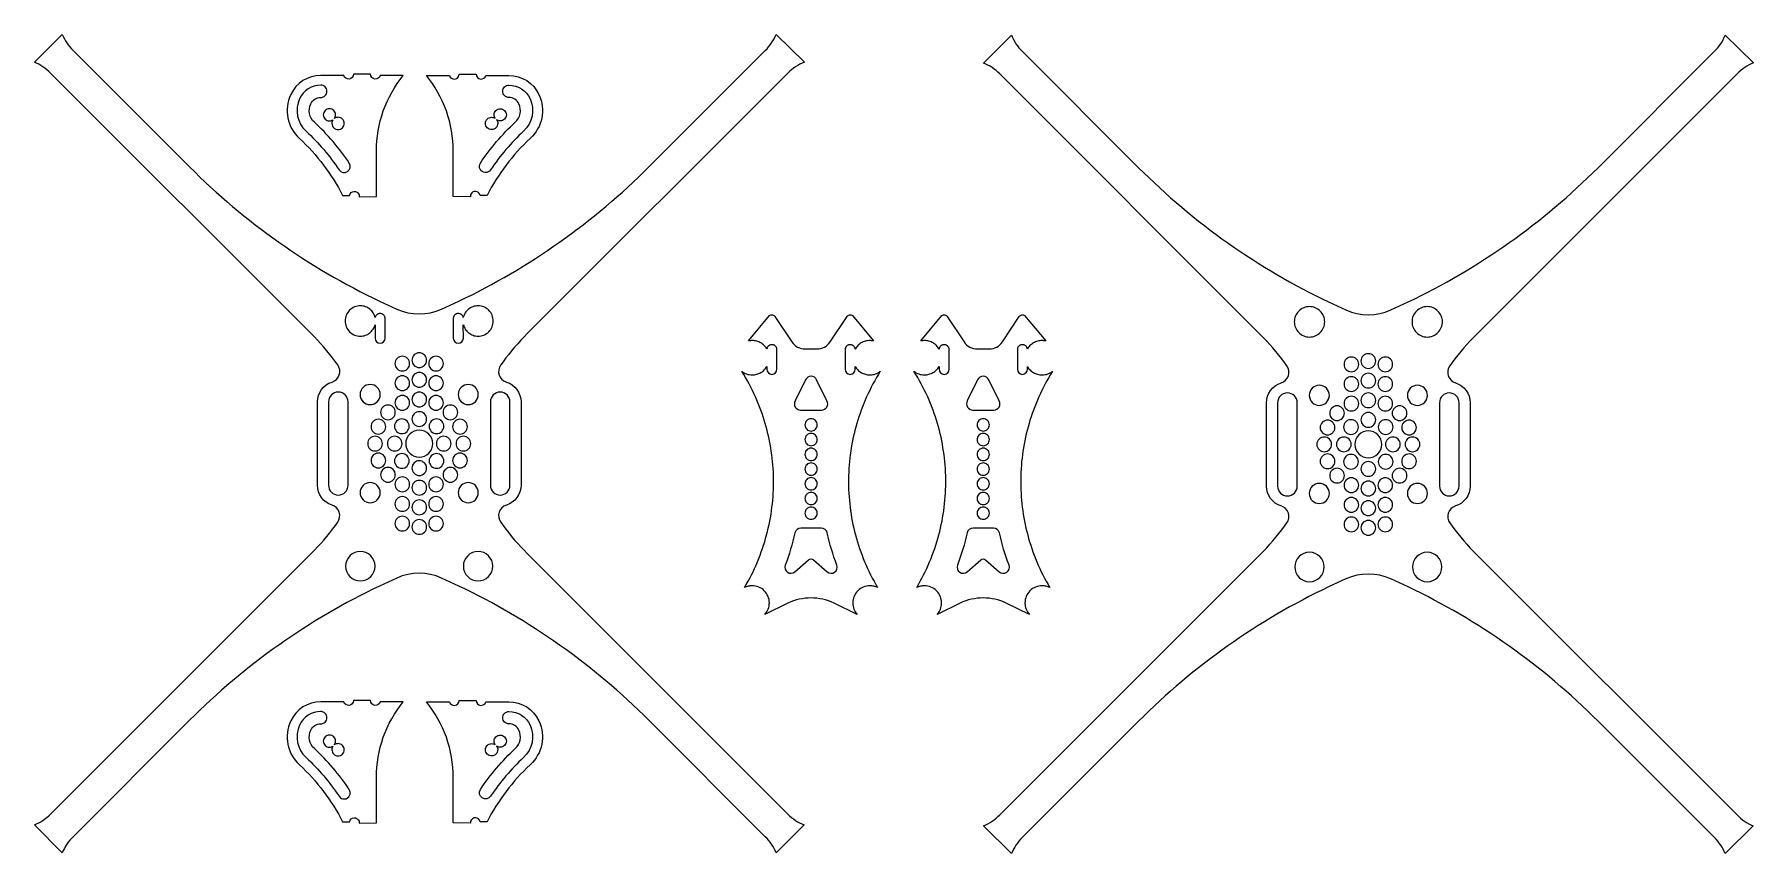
# Model space of a CAD drawing. Extents: x 0 to 351, y 1 to 168.
import ezdxf

# ---------------------------------------------------------------- set-up
doc = ezdxf.new("R2010")
doc.units = 0
doc.layers.get('0').update_dxf_attribs({"linetype": 'CONTINUOUS'})

msp = doc.modelspace()

# ---------------------------------------------------------------- linework, layer by layer
for points in [[(5.93, 0.71), (0.25, 6.39), (0.71, 6.59), (1.15, 6.82), (1.58, 7.06), (2, 7.33), (2.41, 7.62), (2.8, 7.92), (3.18, 8.25), (3.55, 8.6), (56.67, 61.72, 0.037743), (61.61, 67.47), (61.61, 67.47), (62.09, 68.13), (62.09, 68.14, 0.513133), (60.94, 71.6, -0.32834), (57.96, 75.66), (57.96, 92.66, -0.32834), (60.94, 96.72, 0.513133), (62.09, 100.19), (62.09, 100.19), (61.61, 100.86), (61.61, 100.86, 0.037743), (56.67, 106.6), (3.55, 159.73), (3.18, 160.07), (2.8, 160.4), (2.41, 160.71), (2, 161), (1.58, 161.26), (1.15, 161.51), (0.71, 161.73), (0.25, 161.93), (5.93, 167.61), (6.14, 167.16), (6.36, 166.72), (6.6, 166.29), (6.87, 165.87), (7.16, 165.46), (7.47, 165.07), (7.79, 164.69), (8.14, 164.32), (31.87, 140.6, 0.085184), (70.61, 113.21), (74.14, 111.58, 0.21215), (83.27, 111.58), (86.8, 113.21, 0.085184), (125.54, 140.6), (149.27, 164.32), (149.62, 164.69), (149.94, 165.07), (150.25, 165.46), (150.54, 165.87), (150.81, 166.29), (151.05, 166.72), (151.28, 167.16), (151.48, 167.61), (157.25, 161.97), (156.78, 161.77), (156.33, 161.54), (155.88, 161.29), (155.45, 161.02), (155.03, 160.73), (154.63, 160.41), (154.24, 160.08), (153.87, 159.73), (100.74, 106.6, 0.037743), (95.8, 100.86), (95.8, 100.86), (95.32, 100.19), (95.32, 100.19, 0.513133), (96.47, 96.72, -0.32834), (99.46, 92.66), (99.46, 75.66, -0.32834), (96.47, 71.6, 0.513133), (95.32, 68.14), (95.32, 68.13), (95.8, 67.47), (95.8, 67.47, 0.037743), (100.74, 61.72), (153.87, 8.6), (154.23, 8.25), (154.61, 7.92), (155, 7.62), (155.41, 7.33), (155.83, 7.06), (156.26, 6.82), (156.71, 6.59), (157.16, 6.39), (151.48, 0.71), (151.28, 1.16), (151.05, 1.61), (150.81, 2.04), (150.54, 2.46), (150.25, 2.86), (149.94, 3.26), (149.62, 3.64), (149.27, 4), (125.54, 27.73, 0.085184), (86.8, 55.12), (83.27, 56.75, 0.21215), (74.14, 56.75), (70.61, 55.12, 0.085184), (31.87, 27.73), (8.14, 4), (7.79, 3.64), (7.47, 3.26), (7.16, 2.86), (6.87, 2.46), (6.6, 2.04), (6.36, 1.6), (6.14, 1.16)], [(199.43, 0.54), (193.75, 6.23), (194.21, 6.43), (194.65, 6.65), (195.08, 6.9), (195.5, 7.16), (195.91, 7.45), (196.3, 7.76), (196.68, 8.09), (197.05, 8.43), (250.17, 61.56, 0.037743), (255.11, 67.3), (255.11, 67.3), (255.6, 67.97), (255.6, 67.97, 0.513133), (254.44, 71.44, -0.32834), (251.46, 75.5), (251.46, 92.5, -0.32834), (254.44, 96.56, 0.513133), (255.6, 100.03), (255.6, 100.03), (255.11, 100.69), (255.11, 100.69, 0.037743), (250.17, 106.44), (197.05, 159.56), (196.68, 159.91), (196.3, 160.24), (195.91, 160.54), (195.5, 160.83), (195.08, 161.1), (194.65, 161.34), (194.21, 161.57), (193.75, 161.77), (199.43, 167.45), (199.64, 167), (199.86, 166.56), (200.11, 166.12), (200.37, 165.7), (200.66, 165.3), (200.97, 164.9), (201.29, 164.52), (201.64, 164.16), (225.37, 140.43, 0.085184), (264.11, 113.04), (267.64, 111.41, 0.21215), (276.77, 111.41), (280.31, 113.04, 0.085184), (319.04, 140.43), (342.77, 164.16), (343.12, 164.52), (343.45, 164.9), (343.75, 165.3), (344.04, 165.7), (344.31, 166.12), (344.55, 166.56), (344.78, 167), (344.98, 167.45), (350.75, 161.81), (350.28, 161.6), (349.83, 161.38), (349.38, 161.13), (348.95, 160.86), (348.53, 160.56), (348.13, 160.25), (347.74, 159.92), (347.37, 159.56), (294.24, 106.44, 0.037743), (289.3, 100.69), (289.3, 100.69), (288.82, 100.03), (288.82, 100.03, 0.513133), (289.97, 96.56, -0.32834), (292.96, 92.5), (292.96, 75.5, -0.32834), (289.97, 71.44, 0.513133), (288.82, 67.97), (288.82, 67.97), (289.3, 67.3), (289.3, 67.3, 0.037743), (294.24, 61.56), (347.37, 8.43), (347.73, 8.09), (348.11, 7.76), (348.51, 7.45), (348.91, 7.16), (349.33, 6.9), (349.76, 6.65), (350.21, 6.43), (350.66, 6.23), (344.98, 0.55), (344.78, 1), (344.55, 1.44), (344.31, 1.87), (344.04, 2.29), (343.75, 2.7), (343.45, 3.09), (343.12, 3.47), (342.77, 3.84), (319.04, 27.56, 0.085184), (280.31, 54.95), (276.77, 56.58, 0.21215), (267.64, 56.58), (264.11, 54.95, 0.085184), (225.37, 27.56), (201.64, 3.84), (201.29, 3.47), (200.97, 3.09), (200.66, 2.7), (200.37, 2.29), (200.11, 1.87), (199.86, 1.44), (199.64, 1)], [(58.64, 159.25, 0.292609), (52.51, 155.33, 0.325117), (54.29, 146.39, -0.089005), (63.09, 134.75), (64.49, 134.75, -0.368381), (65.48, 135.6, -0.445639), (66.48, 134.49), (69.97, 134.52), (69.98, 143.8, -0.17222), (75.46, 159.25), (70.78, 159.25, -0.881024), (68.81, 159.5), (65.31, 159.5, -0.881014), (63.34, 159.25)], [(96.99, 159.25, -0.292609), (103.12, 155.33, -0.325117), (101.34, 146.39, 0.089005), (92.54, 134.75), (91.14, 134.75, 0.368381), (90.15, 135.6, 0.445639), (89.15, 134.49), (85.66, 134.52), (85.65, 143.8, 0.17222), (80.17, 159.25), (84.85, 159.25, 0.881024), (86.82, 159.5), (90.32, 159.5, 0.881014), (92.29, 159.25)], [(54.32, 154.49, 0.325117), (55.64, 147.86, -0.059987), (62.36, 139.98, 1), (64.44, 141.36, 0.059987), (57.34, 149.7, -0.325117), (56.59, 153.45, -0.292609), (58.64, 154.75, 0.414214), (59.89, 156, 0.414214), (58.64, 157.25, 0.292609)], [(101.31, 154.49, -0.325117), (99.99, 147.86, 0.059987), (93.27, 139.98, -1), (91.19, 141.36, -0.059987), (98.29, 149.7, 0.325117), (99.04, 153.45, 0.292609), (96.99, 154.75, -0.414214), (95.74, 156, -0.414214), (96.99, 157.25, -0.292609)], [(60.91, 149.46, 0.414214), (62.16, 148.21, 0.414214), (63.41, 149.46, 0.414214), (62.16, 150.71, 0.162277), (61.41, 150.46, 0.162268), (61.66, 151.21, 0.414214), (60.41, 152.46, 0.414214), (59.16, 151.21, 0.414214), (60.41, 149.96, 0.162277), (61.16, 150.21, 0.162268)], [(94.72, 149.46, -0.414214), (93.47, 148.21, -0.414214), (92.22, 149.46, -0.414214), (93.47, 150.71, -0.162277), (94.22, 150.46, -0.162268), (93.97, 151.21, -0.414214), (95.22, 152.46, -0.414214), (96.47, 151.21, -0.414214), (95.22, 149.96, -0.162277), (94.47, 150.21, -0.162268)], [(69.71, 108.41), (69.71, 105.66, 1), (71.76, 105.66), (71.76, 109.66), (71.75, 109.78), (71.73, 109.89), (71.71, 110), (71.68, 110.09), (71.63, 110.18), (71.58, 110.26), (71.53, 110.34), (71.46, 110.41), (71.39, 110.47), (71.32, 110.52), (71.24, 110.57), (71.16, 110.6), (71.07, 110.64), (70.98, 110.66), (70.8, 110.69), (70.62, 110.68), (70.44, 110.65), (70.35, 110.62), (70.27, 110.59), (70.19, 110.55), (70.11, 110.5), (70.04, 110.44), (69.97, 110.38), (69.91, 110.31), (69.86, 110.23), (69.81, 110.14), (69.78, 110.05), (69.75, 109.95), (69.72, 109.85), (69.66, 110.1), (69.57, 110.35), (69.46, 110.58), (69.33, 110.81), (69.19, 111.02), (69.02, 111.22), (68.85, 111.4), (68.65, 111.57), (68.45, 111.73), (68.23, 111.86), (68, 111.98), (67.76, 112.08), (67.51, 112.16), (67.25, 112.22), (66.98, 112.25), (66.71, 112.26, 0.414214), (63.61, 109.16, 0.414214), (66.71, 106.06), (66.97, 106.07), (67.23, 106.11), (67.49, 106.16), (67.73, 106.24), (67.97, 106.33), (68.2, 106.44), (68.41, 106.58), (68.62, 106.72), (68.81, 106.89), (68.99, 107.07), (69.15, 107.26), (69.3, 107.47), (69.43, 107.69), (69.54, 107.92), (69.64, 108.16)], [(87.7, 108.4), (87.78, 108.15), (87.87, 107.91), (87.98, 107.68), (88.11, 107.46), (88.26, 107.26), (88.42, 107.07), (88.6, 106.89), (88.79, 106.72), (89, 106.58), (89.21, 106.45), (89.44, 106.33), (89.68, 106.24), (89.92, 106.16), (90.18, 106.11), (90.44, 106.07), (90.71, 106.06, 0.414214), (93.81, 109.16, 0.414214), (90.71, 112.26), (90.43, 112.25), (90.16, 112.22), (89.9, 112.16), (89.65, 112.08), (89.41, 111.98), (89.18, 111.86), (88.96, 111.73), (88.76, 111.57), (88.56, 111.4), (88.39, 111.22), (88.22, 111.02), (88.08, 110.81), (87.95, 110.58), (87.84, 110.35), (87.75, 110.1), (87.69, 109.85), (87.67, 109.95), (87.64, 110.05), (87.6, 110.14), (87.55, 110.23), (87.5, 110.31), (87.44, 110.38), (87.37, 110.44), (87.3, 110.5), (87.22, 110.55), (87.14, 110.59), (87.06, 110.62), (86.97, 110.65), (86.79, 110.68), (86.61, 110.69), (86.43, 110.66), (86.34, 110.64), (86.25, 110.6), (86.17, 110.57), (86.09, 110.52), (86.02, 110.47), (85.95, 110.41), (85.89, 110.34), (85.83, 110.26), (85.78, 110.18), (85.74, 110.09), (85.7, 110), (85.68, 109.89), (85.66, 109.78), (85.66, 109.66), (85.66, 105.66, 1), (87.71, 105.66)], [(145.85, 105.09), (150.15, 110.26, -0.439086), (151.24, 110.09), (154.68, 104.92, 0.250857), (157.39, 103.47), (159.79, 103.47, 0.250857), (162.49, 104.92), (165.94, 110.09, -0.439105), (167.03, 110.26), (171.33, 105.09), (171.15, 105.13), (170.96, 105.15), (170.78, 105.17), (170.59, 105.17), (170.35, 105.17), (170.12, 105.14), (169.89, 105.1), (169.66, 105.05), (169.44, 104.98), (169.23, 104.9), (169.03, 104.81), (168.83, 104.7), (168.64, 104.58), (168.46, 104.45), (168.28, 104.31), (168.12, 104.15), (167.97, 103.99), (167.83, 103.82), (167.7, 103.64), (167.58, 103.45), (167.56, 103.56), (167.53, 103.67), (167.5, 103.76), (167.45, 103.85), (167.4, 103.93), (167.34, 104), (167.27, 104.07), (167.2, 104.13), (167.13, 104.18), (167.05, 104.23), (166.96, 104.26), (166.87, 104.29), (166.78, 104.31), (166.69, 104.33), (166.51, 104.33), (166.42, 104.32), (166.32, 104.31), (166.24, 104.29), (166.15, 104.26), (166.06, 104.22), (165.98, 104.17), (165.91, 104.12), (165.84, 104.06), (165.77, 103.99), (165.72, 103.92), (165.66, 103.83), (165.62, 103.74), (165.59, 103.65), (165.56, 103.54), (165.54, 103.43), (165.54, 103.31), (165.54, 99.31, 1), (167.59, 99.31), (167.59, 99.88), (167.71, 99.69), (167.84, 99.51), (167.98, 99.34), (168.14, 99.18), (168.3, 99.03), (168.47, 98.89), (168.65, 98.76), (168.84, 98.64), (169.04, 98.53), (169.24, 98.44), (169.46, 98.36), (169.67, 98.29), (169.89, 98.24), (170.12, 98.2), (170.35, 98.18), (170.59, 98.17), (170.89, 98.19), (171.18, 98.22), (171.46, 98.28), (171.73, 98.36), (171.99, 98.47), (172.24, 98.59), (172.48, 98.74), (172.71, 98.9), (172.32, 98.26), (171.94, 97.62), (171.57, 96.98), (171.22, 96.33), (170.88, 95.68), (170.55, 95.02), (170.23, 94.36), (169.92, 93.7), (169.63, 93.03), (169.35, 92.35), (169.08, 91.67), (168.82, 90.99), (168.58, 90.31), (168.34, 89.62), (168.12, 88.93), (167.92, 88.24), (167.72, 87.54), (167.53, 86.85), (167.36, 86.15), (167.2, 85.44), (167.05, 84.74), (166.92, 84.03), (166.8, 83.32), (166.68, 82.61), (166.58, 81.9), (166.5, 81.19), (166.42, 80.48), (166.36, 79.76), (166.31, 79.05), (166.27, 78.33), (166.24, 77.61), (166.23, 76.9), (166.23, 76.18), (166.24, 75.46), (166.26, 74.75), (166.29, 74.03), (166.34, 73.32), (166.4, 72.6), (166.47, 71.89), (166.55, 71.18), (166.64, 70.46), (166.75, 69.75), (166.87, 69.04), (167, 68.34), (167.14, 67.63), (167.3, 66.93), (167.47, 66.23), (167.64, 65.53), (167.84, 64.83), (168.04, 64.14), (168.26, 63.45), (168.48, 62.76), (168.72, 62.07), (168.98, 61.39), (169.24, 60.71), (169.52, 60.04), (169.8, 59.37), (170.1, 58.7), (170.42, 58.04), (170.74, 57.38), (171.08, 56.73), (171.43, 56.08), (171.79, 55.43), (172.16, 54.79), (171.98, 54.88), (171.8, 54.96), (171.61, 55.02), (171.41, 55.08), (171.21, 55.12), (171.01, 55.15), (170.8, 55.17), (170.59, 55.17, 0.414214), (167.09, 51.67), (167.09, 51.51), (167.1, 51.35), (167.15, 51.03), (167.22, 50.71), (167.32, 50.41), (167.45, 50.12), (167.61, 49.84), (167.79, 49.58), (167.99, 49.33), (163.29, 51.65, 0.219107), (153.88, 51.65), (149.2, 49.34), (149.4, 49.59), (149.57, 49.85), (149.73, 50.12), (149.85, 50.41), (149.96, 50.72), (150.03, 51.03), (150.05, 51.19), (150.07, 51.35), (150.08, 51.51), (150.09, 51.67, 0.414214), (146.59, 55.17), (146.38, 55.17), (146.17, 55.15), (145.96, 55.12), (145.76, 55.08), (145.57, 55.02), (145.38, 54.96), (145.19, 54.88), (145.02, 54.79), (145.39, 55.43), (145.75, 56.08), (146.1, 56.73), (146.44, 57.38), (146.76, 58.04), (147.07, 58.7), (147.37, 59.37), (147.66, 60.04), (147.94, 60.72), (148.2, 61.4), (148.45, 62.08), (148.69, 62.76), (148.92, 63.45), (149.14, 64.14), (149.34, 64.84), (149.53, 65.53), (149.71, 66.23), (149.88, 66.93), (150.03, 67.64), (150.18, 68.34), (150.31, 69.05), (150.43, 69.76), (150.53, 70.47), (150.63, 71.18), (150.71, 71.89), (150.78, 72.61), (150.84, 73.32), (150.89, 74.04), (150.92, 74.75), (150.94, 75.47), (150.95, 76.18), (150.95, 76.9), (150.93, 77.62), (150.91, 78.33), (150.87, 79.05), (150.82, 79.76), (150.76, 80.48), (150.68, 81.19), (150.59, 81.9), (150.49, 82.62), (150.38, 83.33), (150.26, 84.03), (150.12, 84.74), (149.97, 85.45), (149.81, 86.15), (149.64, 86.85), (149.46, 87.55), (149.26, 88.24), (149.05, 88.93), (148.83, 89.62), (148.6, 90.31), (148.36, 91), (148.1, 91.68), (147.83, 92.35), (147.55, 93.03), (147.25, 93.7), (146.95, 94.36), (146.63, 95.02), (146.3, 95.68), (145.96, 96.33), (145.61, 96.98), (145.24, 97.63), (144.86, 98.26), (144.47, 98.9), (144.7, 98.74), (144.94, 98.59), (145.19, 98.47), (145.45, 98.36), (145.72, 98.28), (146, 98.22), (146.29, 98.19), (146.59, 98.17), (146.83, 98.18), (147.06, 98.2), (147.29, 98.24), (147.51, 98.3), (147.73, 98.36), (147.94, 98.44), (148.14, 98.54), (148.34, 98.64), (148.53, 98.76), (148.71, 98.89), (148.88, 99.03), (149.04, 99.18), (149.2, 99.34), (149.34, 99.51), (149.47, 99.69), (149.59, 99.88), (149.59, 99.31, 1), (151.64, 99.31), (151.64, 103.31), (151.63, 103.43), (151.62, 103.54), (151.59, 103.65), (151.56, 103.74), (151.51, 103.83), (151.46, 103.92), (151.4, 103.99), (151.34, 104.06), (151.27, 104.12), (151.19, 104.17), (151.11, 104.22), (151.03, 104.26), (150.94, 104.29), (150.85, 104.31), (150.67, 104.33), (150.48, 104.33), (150.39, 104.31), (150.3, 104.29), (150.21, 104.26), (150.13, 104.23), (150.05, 104.18), (149.97, 104.13), (149.9, 104.07), (149.84, 104), (149.78, 103.93), (149.72, 103.85), (149.68, 103.76), (149.64, 103.66), (149.62, 103.56), (149.6, 103.45), (149.48, 103.64), (149.35, 103.82), (149.21, 103.99), (149.05, 104.15), (148.89, 104.31), (148.72, 104.45), (148.54, 104.58), (148.35, 104.7), (148.15, 104.81), (147.95, 104.9), (147.73, 104.98), (147.52, 105.05), (147.29, 105.1), (147.06, 105.14), (146.83, 105.17), (146.59, 105.17), (146.4, 105.17), (146.22, 105.15), (146.03, 105.13)], [(180.96, 105.09), (185.26, 110.26, -0.439086), (186.35, 110.09), (189.79, 104.92, 0.250857), (192.5, 103.47), (194.9, 103.47, 0.250857), (197.61, 104.92), (201.05, 110.09, -0.439105), (202.14, 110.26), (206.44, 105.09), (206.26, 105.13), (206.07, 105.15), (205.89, 105.17), (205.7, 105.17), (205.46, 105.17), (205.23, 105.14), (205, 105.1), (204.77, 105.05), (204.55, 104.98), (204.34, 104.9), (204.14, 104.81), (203.94, 104.7), (203.75, 104.58), (203.57, 104.45), (203.4, 104.31), (203.23, 104.15), (203.08, 103.99), (202.94, 103.82), (202.81, 103.64), (202.69, 103.45), (202.67, 103.56), (202.64, 103.67), (202.61, 103.76), (202.56, 103.85), (202.51, 103.93), (202.45, 104), (202.39, 104.07), (202.31, 104.13), (202.24, 104.18), (202.16, 104.23), (202.07, 104.26), (201.98, 104.29), (201.9, 104.31), (201.8, 104.33), (201.62, 104.33), (201.53, 104.32), (201.44, 104.31), (201.35, 104.29), (201.26, 104.26), (201.18, 104.22), (201.1, 104.17), (201.02, 104.12), (200.95, 104.06), (200.89, 103.99), (200.83, 103.92), (200.78, 103.83), (200.73, 103.74), (200.7, 103.65), (200.67, 103.54), (200.66, 103.43), (200.65, 103.31), (200.65, 99.31, 1), (202.7, 99.31), (202.7, 99.88), (202.82, 99.69), (202.95, 99.51), (203.09, 99.34), (203.25, 99.18), (203.41, 99.03), (203.58, 98.89), (203.76, 98.76), (203.95, 98.64), (204.15, 98.53), (204.36, 98.44), (204.57, 98.36), (204.78, 98.29), (205.01, 98.24), (205.23, 98.2), (205.46, 98.18), (205.7, 98.17), (206, 98.19), (206.29, 98.22), (206.57, 98.28), (206.84, 98.36), (207.1, 98.47), (207.35, 98.59), (207.59, 98.74), (207.82, 98.9), (207.43, 98.26), (207.05, 97.62), (206.68, 96.98), (206.33, 96.33), (205.99, 95.68), (205.66, 95.02), (205.34, 94.36), (205.03, 93.7), (204.74, 93.03), (204.46, 92.35), (204.19, 91.67), (203.93, 90.99), (203.69, 90.31), (203.46, 89.62), (203.23, 88.93), (203.03, 88.24), (202.83, 87.54), (202.65, 86.85), (202.47, 86.15), (202.31, 85.44), (202.17, 84.74), (202.03, 84.03), (201.91, 83.32), (201.8, 82.61), (201.7, 81.9), (201.61, 81.19), (201.53, 80.48), (201.47, 79.76), (201.42, 79.05), (201.38, 78.33), (201.35, 77.61), (201.34, 76.9), (201.34, 76.18), (201.35, 75.46), (201.37, 74.75), (201.4, 74.03), (201.45, 73.32), (201.51, 72.6), (201.58, 71.89), (201.66, 71.18), (201.75, 70.46), (201.86, 69.75), (201.98, 69.04), (202.11, 68.34), (202.25, 67.63), (202.41, 66.93), (202.58, 66.23), (202.76, 65.53), (202.95, 64.83), (203.15, 64.14), (203.37, 63.45), (203.59, 62.76), (203.83, 62.07), (204.09, 61.39), (204.35, 60.71), (204.63, 60.04), (204.92, 59.37), (205.22, 58.7), (205.53, 58.04), (205.85, 57.38), (206.19, 56.73), (206.54, 56.08), (206.9, 55.43), (207.27, 54.79), (207.09, 54.88), (206.91, 54.96), (206.72, 55.02), (206.52, 55.08), (206.32, 55.12), (206.12, 55.15), (205.91, 55.17), (205.7, 55.17, 0.414214), (202.2, 51.67), (202.2, 51.51), (202.22, 51.35), (202.26, 51.03), (202.33, 50.71), (202.44, 50.41), (202.56, 50.12), (202.72, 49.84), (202.9, 49.58), (203.1, 49.33), (198.4, 51.65, 0.219107), (189, 51.65), (184.31, 49.34), (184.51, 49.59), (184.69, 49.85), (184.84, 50.12), (184.97, 50.41), (185.07, 50.72), (185.14, 51.03), (185.17, 51.19), (185.18, 51.35), (185.2, 51.51), (185.2, 51.67, 0.414214), (181.7, 55.17), (181.49, 55.17), (181.28, 55.15), (181.08, 55.12), (180.88, 55.08), (180.68, 55.02), (180.49, 54.96), (180.31, 54.88), (180.13, 54.79), (180.5, 55.43), (180.86, 56.08), (181.21, 56.73), (181.55, 57.38), (181.87, 58.04), (182.18, 58.7), (182.48, 59.37), (182.77, 60.04), (183.05, 60.72), (183.31, 61.4), (183.57, 62.08), (183.81, 62.76), (184.03, 63.45), (184.25, 64.14), (184.45, 64.84), (184.64, 65.53), (184.82, 66.23), (184.99, 66.93), (185.15, 67.64), (185.29, 68.34), (185.42, 69.05), (185.54, 69.76), (185.65, 70.47), (185.74, 71.18), (185.82, 71.89), (185.89, 72.61), (185.95, 73.32), (186, 74.04), (186.03, 74.75), (186.05, 75.47), (186.06, 76.18), (186.06, 76.9), (186.05, 77.62), (186.02, 78.33), (185.98, 79.05), (185.93, 79.76), (185.87, 80.48), (185.79, 81.19), (185.7, 81.9), (185.6, 82.62), (185.49, 83.33), (185.37, 84.03), (185.23, 84.74), (185.09, 85.45), (184.93, 86.15), (184.75, 86.85), (184.57, 87.55), (184.37, 88.24), (184.17, 88.93), (183.94, 89.62), (183.71, 90.31), (183.47, 91), (183.21, 91.68), (182.94, 92.35), (182.66, 93.03), (182.37, 93.7), (182.06, 94.36), (181.74, 95.02), (181.41, 95.68), (181.07, 96.33), (180.72, 96.98), (180.35, 97.63), (179.97, 98.26), (179.58, 98.9), (179.81, 98.74), (180.05, 98.59), (180.3, 98.47), (180.56, 98.36), (180.83, 98.28), (181.11, 98.22), (181.4, 98.19), (181.7, 98.17), (181.94, 98.18), (182.17, 98.2), (182.4, 98.24), (182.62, 98.3), (182.84, 98.36), (183.05, 98.44), (183.25, 98.54), (183.45, 98.64), (183.64, 98.76), (183.82, 98.89), (183.99, 99.03), (184.16, 99.18), (184.31, 99.34), (184.45, 99.51), (184.58, 99.69), (184.7, 99.88), (184.7, 99.31, 1), (186.75, 99.31), (186.75, 103.31), (186.74, 103.43), (186.73, 103.54), (186.7, 103.65), (186.67, 103.74), (186.62, 103.83), (186.57, 103.92), (186.51, 103.99), (186.45, 104.06), (186.38, 104.12), (186.3, 104.17), (186.22, 104.22), (186.14, 104.26), (186.05, 104.29), (185.96, 104.31), (185.78, 104.33), (185.59, 104.33), (185.5, 104.31), (185.41, 104.29), (185.33, 104.26), (185.24, 104.23), (185.16, 104.18), (185.08, 104.13), (185.01, 104.07), (184.95, 104), (184.89, 103.93), (184.84, 103.85), (184.79, 103.76), (184.76, 103.66), (184.73, 103.56), (184.71, 103.45), (184.59, 103.64), (184.46, 103.82), (184.32, 103.99), (184.17, 104.15), (184, 104.31), (183.83, 104.45), (183.65, 104.58), (183.46, 104.7), (183.26, 104.81), (183.06, 104.9), (182.85, 104.98), (182.63, 105.05), (182.4, 105.1), (182.17, 105.14), (181.94, 105.17), (181.7, 105.17), (181.51, 105.17), (181.33, 105.15), (181.14, 105.13)], [(260.21, 112.1, 0.414214), (257.11, 109, 0.414214), (260.21, 105.9, 0.414214), (263.31, 109, 0.414214)], [(281.11, 109, 0.414214), (284.21, 105.9, 0.414214), (287.31, 109, 0.414214), (284.21, 112.1, 0.414214)], [(75.26, 98.98, 0.414214), (76.76, 100.48, 0.414214), (75.26, 101.98, 0.414214), (73.76, 100.48, 0.414214)], [(80.21, 101.17, 0.414214), (78.71, 102.67, 0.414214), (77.21, 101.17, 0.414214), (78.71, 99.67, 0.414214)], [(82.15, 98.98, 0.414214), (83.65, 100.48, 0.414214), (82.15, 101.98, 0.414214), (80.65, 100.48, 0.414214)], [(268.76, 98.81, 0.414214), (270.26, 100.31, 0.414214), (268.76, 101.81, 0.414214), (267.26, 100.31, 0.414214)], [(273.71, 101, 0.414214), (272.21, 102.5, 0.414214), (270.71, 101, 0.414214), (272.21, 99.5, 0.414214)], [(275.65, 98.81, 0.414214), (277.15, 100.31, 0.414214), (275.65, 101.81, 0.414214), (274.15, 100.31, 0.414214)], [(80.21, 97.17, 0.414214), (78.71, 98.67, 0.414214), (77.21, 97.17, 0.414214), (78.71, 95.67, 0.414214)], [(273.71, 97, 0.414214), (272.21, 98.5, 0.414214), (270.71, 97, 0.414214), (272.21, 95.5, 0.414214)], [(64.21, 92.66, 1), (60.21, 92.66), (60.21, 75.66, 1), (64.21, 75.66)], [(70.76, 94.16, 0.414214), (68.71, 96.21, 0.414214), (66.66, 94.16, 0.414214), (68.71, 92.11, 0.414214)], [(75.26, 97.98, 0.414214), (73.76, 96.48, 0.414214), (75.26, 94.98, 0.414214), (76.76, 96.48, 0.414214)], [(78.71, 91.66, 0.414214), (80.21, 93.16, 0.414214), (78.71, 94.66, 0.414214), (77.21, 93.16, 0.414214)], [(82.15, 94.98, 0.414214), (83.65, 96.48, 0.414214), (82.15, 97.98, 0.414214), (80.65, 96.48, 0.414214)], [(86.66, 94.16, 0.414214), (88.71, 92.11, 0.414214), (90.76, 94.16, 0.414214), (88.71, 96.21, 0.414214)], [(93.21, 75.66, 1), (97.21, 75.66), (97.21, 92.66, 1), (93.21, 92.66)], [(160.74, 91.01, 0.568761), (161.84, 92.86), (159.73, 97.15, 0.651509), (157.45, 97.15), (155.34, 92.86, 0.568761), (156.44, 91.01)], [(195.85, 91.01, 0.568761), (196.95, 92.86), (194.84, 97.15, 0.651509), (192.56, 97.15), (190.45, 92.86, 0.568761), (191.55, 91.01)], [(264.26, 94, 0.414214), (262.21, 96.05, 0.414214), (260.16, 94, 0.414214), (262.21, 91.95, 0.414214)], [(268.76, 97.81, 0.414214), (267.26, 96.31, 0.414214), (268.76, 94.81, 0.414214), (270.26, 96.31, 0.414214)], [(275.65, 94.81, 0.414214), (277.15, 96.31, 0.414214), (275.65, 97.81, 0.414214), (274.15, 96.31, 0.414214)], [(280.16, 94, 0.414214), (282.21, 91.95, 0.414214), (284.26, 94, 0.414214), (282.21, 96.05, 0.414214)], [(72.34, 92.03, 0.414214), (70.84, 90.53, 0.414214), (72.34, 89.03, 0.414214), (73.84, 90.53, 0.414214)], [(75.26, 93.98, 0.414214), (73.76, 92.48, 0.414214), (75.26, 90.98, 0.414214), (76.76, 92.48, 0.414214)], [(83.65, 92.48, 0.414214), (82.15, 93.98, 0.414214), (80.65, 92.48, 0.414214), (82.15, 90.98, 0.414214)], [(86.57, 90.53, 0.414214), (85.07, 92.03, 0.414214), (83.57, 90.53, 0.414214), (85.07, 89.03, 0.414214)], [(257.71, 92.5, 1), (253.71, 92.5), (253.71, 75.5, 1), (257.71, 75.5)], [(265.84, 91.86, 0.414214), (264.34, 90.36, 0.414214), (265.84, 88.86, 0.414214), (267.34, 90.36, 0.414214)], [(268.76, 93.81, 0.414214), (267.26, 92.31, 0.414214), (268.76, 90.81, 0.414214), (270.26, 92.31, 0.414214)], [(272.21, 91.5, 0.414214), (273.71, 93, 0.414214), (272.21, 94.5, 0.414214), (270.71, 93, 0.414214)], [(277.15, 92.31, 0.414214), (275.65, 93.81, 0.414214), (274.15, 92.31, 0.414214), (275.65, 90.81, 0.414214)], [(280.07, 90.36, 0.414214), (278.57, 91.86, 0.414214), (277.07, 90.36, 0.414214), (278.57, 88.86, 0.414214)], [(286.71, 75.5, 1), (290.71, 75.5), (290.71, 92.5, 1), (286.71, 92.5)], [(70.39, 89.11, 0.414214), (68.89, 87.61, 0.414214), (70.39, 86.11, 0.414214), (71.89, 87.61, 0.414214)], [(75.17, 89.2, 0.414214), (73.67, 87.7, 0.414214), (75.17, 86.2, 0.414214), (76.67, 87.7, 0.414214)], [(80.21, 89.16, 0.414214), (78.71, 90.66, 0.414214), (77.21, 89.16, 0.414214), (78.71, 87.66, 0.414214)], [(82.24, 86.2, 0.414214), (83.74, 87.7, 0.414214), (82.24, 89.2, 0.414214), (80.74, 87.7, 0.414214)], [(87.02, 86.11, 0.414214), (88.52, 87.61, 0.414214), (87.02, 89.11, 0.414214), (85.52, 87.61, 0.414214)], [(158.59, 86.72, 0.414214), (159.84, 87.97, 0.414214), (158.59, 89.22, 0.414214), (157.34, 87.97, 0.414214)], [(193.7, 86.72, 0.414214), (194.95, 87.97, 0.414214), (193.7, 89.22, 0.414214), (192.45, 87.97, 0.414214)], [(263.89, 88.94, 0.414214), (262.39, 87.44, 0.414214), (263.89, 85.94, 0.414214), (265.39, 87.44, 0.414214)], [(268.67, 89.03, 0.414214), (267.17, 87.53, 0.414214), (268.67, 86.03, 0.414214), (270.17, 87.53, 0.414214)], [(273.71, 89, 0.414214), (272.21, 90.5, 0.414214), (270.71, 89, 0.414214), (272.21, 87.5, 0.414214)], [(275.74, 86.03, 0.414214), (277.24, 87.53, 0.414214), (275.74, 89.03, 0.414214), (274.24, 87.53, 0.414214)], [(280.52, 85.94, 0.414214), (282.02, 87.44, 0.414214), (280.52, 88.94, 0.414214), (279.02, 87.44, 0.414214)], [(69.71, 85.66, 0.414214), (68.21, 84.16, 0.414214), (69.71, 82.66, 0.414214), (71.21, 84.16, 0.414214)], [(73.71, 85.66, 0.414214), (72.21, 84.16, 0.414214), (73.71, 82.66, 0.414214), (75.21, 84.16, 0.414214)], [(78.71, 86.91, 0.414214), (75.96, 84.16, 0.414214), (78.71, 81.41, 0.414214), (81.46, 84.16, 0.414214)], [(83.71, 82.66, 0.414214), (85.21, 84.16, 0.414214), (83.71, 85.66, 0.414214), (82.21, 84.16, 0.414214)], [(87.71, 82.66, 0.414214), (89.21, 84.16, 0.414214), (87.71, 85.66, 0.414214), (86.21, 84.16, 0.414214)], [(158.59, 83.72, 0.414214), (159.84, 84.97, 0.414214), (158.59, 86.22, 0.414214), (157.34, 84.97, 0.414214)], [(193.7, 83.72, 0.414214), (194.95, 84.97, 0.414214), (193.7, 86.22, 0.414214), (192.45, 84.97, 0.414214)], [(263.21, 85.5, 0.414214), (261.71, 84, 0.414214), (263.21, 82.5, 0.414214), (264.71, 84, 0.414214)], [(267.21, 85.5, 0.414214), (265.71, 84, 0.414214), (267.21, 82.5, 0.414214), (268.71, 84, 0.414214)], [(272.21, 86.75, 0.414214), (269.46, 84, 0.414214), (272.21, 81.25, 0.414214), (274.96, 84, 0.414214)], [(277.21, 82.5, 0.414214), (278.71, 84, 0.414214), (277.21, 85.5, 0.414214), (275.71, 84, 0.414214)], [(281.21, 82.5, 0.414214), (282.71, 84, 0.414214), (281.21, 85.5, 0.414214), (279.71, 84, 0.414214)], [(70.39, 82.22, 0.414214), (68.89, 80.72, 0.414214), (70.39, 79.22, 0.414214), (71.89, 80.72, 0.414214)], [(75.17, 82.13, 0.414214), (73.67, 80.63, 0.414214), (75.17, 79.13, 0.414214), (76.67, 80.63, 0.414214)], [(77.21, 79.16, 0.414214), (78.71, 77.66, 0.414214), (80.21, 79.16, 0.414214), (78.71, 80.66, 0.414214)], [(80.74, 80.63, 0.414214), (82.24, 79.13, 0.414214), (83.74, 80.63, 0.414214), (82.24, 82.13, 0.414214)], [(87.02, 79.22, 0.414214), (88.52, 80.72, 0.414214), (87.02, 82.22, 0.414214), (85.52, 80.72, 0.414214)], [(158.59, 80.72, 0.414214), (159.84, 81.97, 0.414214), (158.59, 83.22, 0.414214), (157.34, 81.97, 0.414214)], [(193.7, 80.72, 0.414214), (194.95, 81.97, 0.414214), (193.7, 83.22, 0.414214), (192.45, 81.97, 0.414214)], [(263.89, 82.05, 0.414214), (262.39, 80.55, 0.414214), (263.89, 79.05, 0.414214), (265.39, 80.55, 0.414214)], [(268.67, 81.96, 0.414214), (267.17, 80.46, 0.414214), (268.67, 78.96, 0.414214), (270.17, 80.46, 0.414214)], [(274.24, 80.46, 0.414214), (275.74, 78.96, 0.414214), (277.24, 80.46, 0.414214), (275.74, 81.96, 0.414214)], [(280.52, 79.05, 0.414214), (282.02, 80.55, 0.414214), (280.52, 82.05, 0.414214), (279.02, 80.55, 0.414214)], [(70.84, 77.8, 0.414214), (72.34, 76.3, 0.414214), (73.84, 77.8, 0.414214), (72.34, 79.3, 0.414214)], [(73.76, 75.85, 0.414214), (75.26, 74.35, 0.414214), (76.76, 75.85, 0.414214), (75.26, 77.35, 0.414214)], [(82.15, 74.35, 0.414214), (83.65, 75.85, 0.414214), (82.15, 77.35, 0.414214), (80.65, 75.85, 0.414214)], [(85.07, 76.3, 0.414214), (86.57, 77.8, 0.414214), (85.07, 79.3, 0.414214), (83.57, 77.8, 0.414214)], [(158.59, 77.72, 0.414214), (159.84, 78.97, 0.414214), (158.59, 80.22, 0.414214), (157.34, 78.97, 0.414214)], [(158.59, 74.72, 0.414214), (159.84, 75.97, 0.414214), (158.59, 77.22, 0.414214), (157.34, 75.97, 0.414214)], [(193.7, 77.72, 0.414214), (194.95, 78.97, 0.414214), (193.7, 80.22, 0.414214), (192.45, 78.97, 0.414214)], [(193.7, 74.72, 0.414214), (194.95, 75.97, 0.414214), (193.7, 77.22, 0.414214), (192.45, 75.97, 0.414214)], [(264.34, 77.63, 0.414214), (265.84, 76.13, 0.414214), (267.34, 77.63, 0.414214), (265.84, 79.13, 0.414214)], [(267.26, 75.68, 0.414214), (268.76, 74.18, 0.414214), (270.26, 75.68, 0.414214), (268.76, 77.18, 0.414214)], [(270.71, 79, 0.414214), (272.21, 77.5, 0.414214), (273.71, 79, 0.414214), (272.21, 80.5, 0.414214)], [(275.65, 74.18, 0.414214), (277.15, 75.68, 0.414214), (275.65, 77.18, 0.414214), (274.15, 75.68, 0.414214)], [(278.57, 76.13, 0.414214), (280.07, 77.63, 0.414214), (278.57, 79.13, 0.414214), (277.07, 77.63, 0.414214)], [(70.76, 74.16, 0.414214), (68.71, 76.21, 0.414214), (66.66, 74.16, 0.414214), (68.71, 72.11, 0.414214)], [(78.71, 76.66, 0.414214), (77.21, 75.16, 0.414214), (78.71, 73.66, 0.414214), (80.21, 75.16, 0.414214)], [(88.71, 76.21, 0.414214), (86.66, 74.16, 0.414214), (88.71, 72.11, 0.414214), (90.76, 74.16, 0.414214)], [(158.59, 71.72, 0.414214), (159.84, 72.97, 0.414214), (158.59, 74.22, 0.414214), (157.34, 72.97, 0.414214)], [(193.7, 71.72, 0.414214), (194.95, 72.97, 0.414214), (193.7, 74.22, 0.414214), (192.45, 72.97, 0.414214)], [(264.26, 74, 0.414214), (262.21, 76.05, 0.414214), (260.16, 74, 0.414214), (262.21, 71.95, 0.414214)], [(272.21, 76.5, 0.414214), (270.71, 75, 0.414214), (272.21, 73.5, 0.414214), (273.71, 75, 0.414214)], [(282.21, 76.05, 0.414214), (280.16, 74, 0.414214), (282.21, 71.95, 0.414214), (284.26, 74, 0.414214)], [(75.26, 73.35, 0.414214), (73.76, 71.85, 0.414214), (75.26, 70.35, 0.414214), (76.76, 71.85, 0.414214)], [(77.21, 71.16, 0.414214), (78.71, 69.66, 0.414214), (80.21, 71.16, 0.414214), (78.71, 72.66, 0.414214)], [(80.65, 71.85, 0.414214), (82.15, 70.35, 0.414214), (83.65, 71.85, 0.414214), (82.15, 73.35, 0.414214)], [(157.34, 69.97, 0.414214), (158.59, 68.72, 0.414214), (159.84, 69.97, 0.414214), (158.59, 71.22, 0.414214)], [(192.45, 69.97, 0.414214), (193.7, 68.72, 0.414214), (194.95, 69.97, 0.414214), (193.7, 71.22, 0.414214)], [(268.76, 73.18, 0.414214), (267.26, 71.68, 0.414214), (268.76, 70.18, 0.414214), (270.26, 71.68, 0.414214)], [(270.71, 70.99, 0.414214), (272.21, 69.49, 0.414214), (273.71, 70.99, 0.414214), (272.21, 72.49, 0.414214)], [(274.15, 71.68, 0.414214), (275.65, 70.18, 0.414214), (277.15, 71.68, 0.414214), (275.65, 73.18, 0.414214)], [(75.26, 69.35, 0.414214), (73.76, 67.85, 0.414214), (75.26, 66.35, 0.414214), (76.76, 67.85, 0.414214)], [(77.21, 67.16, 0.414214), (78.71, 65.66, 0.414214), (80.21, 67.16, 0.414214), (78.71, 68.66, 0.414214)], [(80.65, 67.85, 0.414214), (82.15, 66.35, 0.414214), (83.65, 67.85, 0.414214), (82.15, 69.35, 0.414214)], [(161.85, 58.02, 0.781466), (163.85, 59.4, -0.035744), (161.88, 65.95, 0.351059), (160.66, 66.92), (156.52, 66.92, 0.351059), (155.3, 65.95, -0.035744), (153.33, 59.4, 0.781466), (155.32, 58.02), (158.09, 60.45, -0.376011), (159.08, 60.45)], [(196.96, 58.02, 0.781466), (198.96, 59.4, -0.035744), (196.99, 65.95, 0.351059), (195.77, 66.92), (191.63, 66.92, 0.351059), (190.41, 65.95, -0.035744), (188.44, 59.4, 0.781466), (190.44, 58.02), (193.21, 60.45, -0.376011), (194.19, 60.45)], [(268.76, 69.18, 0.414214), (267.26, 67.68, 0.414214), (268.76, 66.18, 0.414214), (270.26, 67.68, 0.414214)], [(270.71, 66.99, 0.414214), (272.21, 65.49, 0.414214), (273.71, 66.99, 0.414214), (272.21, 68.49, 0.414214)], [(274.15, 67.68, 0.414214), (275.65, 66.18, 0.414214), (277.15, 67.68, 0.414214), (275.65, 69.18, 0.414214)], [(69.71, 59.16, 0.414214), (66.71, 62.16, 0.414214), (63.71, 59.16, 0.414214), (66.71, 56.16, 0.414214)], [(90.71, 62.16, 0.414214), (87.71, 59.16, 0.414214), (90.71, 56.16, 0.414214), (93.71, 59.16, 0.414214)], [(263.21, 59, 0.414214), (260.21, 62, 0.414214), (257.21, 59, 0.414214), (260.21, 56, 0.414214)], [(284.21, 62, 0.414214), (281.21, 59, 0.414214), (284.21, 56, 0.414214), (287.21, 59, 0.414214)], [(58.64, 31.52, 0.292609), (52.51, 27.6, 0.325117), (54.29, 18.66, -0.089005), (63.09, 7.02), (64.49, 7.02, -0.368381), (65.48, 7.86, -0.445639), (66.48, 6.76), (69.97, 6.79), (69.98, 16.06, -0.17222), (75.46, 31.52), (70.78, 31.52, -0.881024), (68.81, 31.77), (65.31, 31.77, -0.881014), (63.34, 31.52)], [(96.99, 31.52, -0.292609), (103.12, 27.6, -0.325117), (101.34, 18.66, 0.089005), (92.54, 7.02), (91.14, 7.02, 0.368381), (90.15, 7.86, 0.445639), (89.15, 6.76), (85.66, 6.79), (85.65, 16.06, 0.17222), (80.17, 31.52), (84.85, 31.52, 0.881024), (86.82, 31.77), (90.32, 31.77, 0.881014), (92.29, 31.52)], [(54.32, 26.76, 0.325117), (55.64, 20.13, -0.059987), (62.36, 12.24, 1), (64.44, 13.62, 0.059987), (57.34, 21.96, -0.325117), (56.59, 25.71, -0.292609), (58.64, 27.02, 0.414214), (59.89, 28.27, 0.414214), (58.64, 29.52, 0.292609)], [(101.31, 26.76, -0.325117), (99.99, 20.13, 0.059987), (93.27, 12.24, -1), (91.19, 13.62, -0.059987), (98.29, 21.96, 0.325117), (99.04, 25.71, 0.292609), (96.99, 27.02, -0.414214), (95.74, 28.27, -0.414214), (96.99, 29.52, -0.292609)], [(60.91, 21.73, 0.414214), (62.16, 20.48, 0.414214), (63.41, 21.73, 0.414214), (62.16, 22.98, 0.162277), (61.41, 22.73, 0.162268), (61.66, 23.48, 0.414214), (60.41, 24.73, 0.414214), (59.16, 23.48, 0.414214), (60.41, 22.23, 0.162277), (61.16, 22.48, 0.162268)], [(94.72, 21.73, -0.414214), (93.47, 20.48, -0.414214), (92.22, 21.73, -0.414214), (93.47, 22.98, -0.162277), (94.22, 22.73, -0.162268), (93.97, 23.48, -0.414214), (95.22, 24.73, -0.414214), (96.47, 23.48, -0.414214), (95.22, 22.23, -0.162277), (94.47, 22.48, -0.162268)]]:
    msp.add_lwpolyline(points, format="xyb", close=True)

doc.saveas('drawing.dxf')
